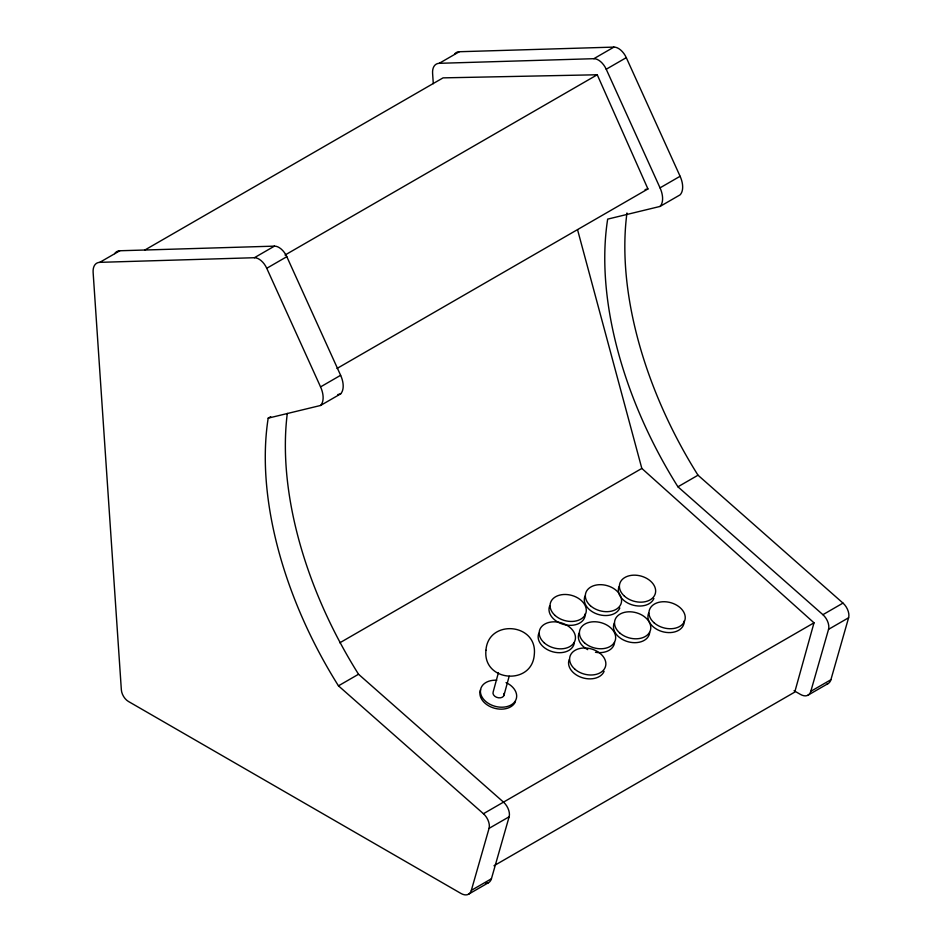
<?xml version="1.0" encoding="UTF-8"?>
<svg xmlns="http://www.w3.org/2000/svg" width="942" height="942" viewBox="0 0 942 942"><rect width="100%" height="100%" fill="white"/><g stroke="black" fill="none" stroke-linecap="round" stroke-linejoin="round"><path stroke-width="1.41" d="M498.448 672.553L493.184 691.887A5.676 4.027 15.2 0 0 498.448 697.798A5.676 4.027 15.2 0 0 503.958 693.43M503.911 695.549L509.175 676.215M577.599 229.883L641.832 468.433L814.006 622.815L794.742 692.111L493.985 865.757M268.187 418.154L320.563 405.472L340.627 393.886A19.652 11.351 60 0 0 340.627 375.305L286.815 256.683A13.647 7.877 60 0 0 274.452 246.133L119.834 250.76L99.77 262.347A17.674 10.209 60 0 0 93.128 272.462L121.353 689.862A10.009 5.782 60 0 0 128.406 701.449L460.944 893.44A15.284 8.819 60 0 0 471.341 890.355L489.063 828.371A11.269 6.5 60 0 0 483.434 813.723L338.461 685.835A303.736 175.365 60 0 1 268.187 418.154L270.695 416.705M485.542 883.313A15.284 8.819 60 0 0 491.418 878.768L509.139 816.785A11.269 6.5 60 0 0 503.511 802.137L358.537 674.248A303.736 175.365 60 0 1 287.298 413.42M794.047 690.721L800.417 694.395A15.284 8.819 60 0 0 810.815 691.322L828.548 629.338A11.269 6.5 60 0 0 822.908 614.69L677.934 486.802A303.736 175.365 60 0 1 607.672 219.121L660.036 206.439L680.1 194.853A19.652 11.351 60 0 0 680.1 176.272L626.289 57.65A13.647 7.877 60 0 0 613.925 47.1L459.307 51.728A17.674 10.209 60 0 0 454.809 53.753M827.005 684.045A15.284 8.819 60 0 0 830.891 679.735L848.612 617.752A11.269 6.5 60 0 0 842.984 603.092L698.01 475.204A303.736 175.365 60 0 1 626.948 212.998M433.296 83.685L432.602 73.429A17.674 10.209 60 0 1 439.243 63.314L459.307 51.728M144.844 250.03L443.058 77.868L597.252 74.771L647.943 188.953L337 368.475M439.243 63.314L593.86 58.687L613.925 47.1M99.77 262.347L254.387 257.719L274.452 246.133M593.86 58.687A13.647 7.877 60 0 1 606.224 69.237L626.289 57.65M285.037 255.035L597.252 74.771M254.387 257.719A13.647 7.877 60 0 1 266.751 268.282L286.815 256.683M660.036 206.439A19.652 11.351 60 0 0 660.036 187.858L680.1 176.272M320.563 405.472A19.652 11.351 60 0 0 320.563 386.891L340.627 375.305M339.803 642.809L641.832 468.433M677.934 486.802L698.01 475.204M338.461 685.835L358.537 674.248M822.908 614.69L842.984 603.092M483.434 813.723L814.006 622.815M828.548 629.338L848.612 617.752M489.063 828.371L509.139 816.785M810.815 691.322L830.891 679.735M807.824 695.278L827.9 683.692M471.341 890.355L491.418 878.768M468.351 894.323L488.427 882.725M337.801 394.568L340.627 393.886M645.093 189.577L647.943 188.953M606.224 69.237L660.036 187.858M266.751 268.282L320.563 386.891M114.7 253.622A17.674 10.209 60 0 1 119.834 250.76M515.451 701.602A18.451 13.07 15.2 0 1 493.019 707.783A18.451 13.07 15.2 0 1 480.597 689.697M574.349 642.515A18.451 13.07 15.2 0 1 553.107 651.888A18.451 13.07 15.2 0 1 538.848 633.248M604.116 671.316A18.451 13.07 15.2 0 1 581.685 677.498A18.451 13.07 15.2 0 1 569.262 659.412M614.561 642.444A18.451 13.07 15.2 0 1 595.462 652.276M587.737 649.639A18.451 13.07 15.2 0 1 579.047 633.177M585.241 613.737A18.451 13.07 15.2 0 1 564.917 624.758A18.451 13.07 15.2 0 1 549.692 605.894M619.836 607.99A18.451 13.07 15.2 0 1 597.405 614.172A18.451 13.07 15.2 0 1 584.982 596.098M649.697 632.482A18.451 13.07 15.2 0 1 628.444 641.855A18.451 13.07 15.2 0 1 614.184 623.215M684.175 620.99A18.451 13.07 15.2 0 1 663.851 632.011A18.451 13.07 15.2 0 1 648.638 613.148M653.901 598.476A18.451 13.07 15.2 0 1 631.47 604.658A18.451 13.07 15.2 0 1 619.047 586.572M506.054 682.585A18.451 13.07 15.2 0 1 511.482 704.722A18.451 13.07 15.2 0 1 482.186 697.304A18.451 13.07 15.2 0 1 496.799 680.242M485.954 650.263C482.528 681.784 532.136 686.035 534.302 654.537C537.741 623.015 488.121 618.764 485.954 650.263M555.132 615.503A18.451 13.07 15.2 0 0 585.594 613.925A18.451 13.07 15.2 0 0 563.799 594.496A18.451 13.07 15.2 0 0 555.132 615.503M590.41 605.706A18.451 13.07 15.2 0 0 620.884 604.128A18.451 13.07 15.2 0 0 599.077 584.699A18.451 13.07 15.2 0 0 590.41 605.706M544.276 642.868A18.451 13.07 15.2 0 0 574.75 641.29A18.451 13.07 15.2 0 0 552.942 621.85A18.451 13.07 15.2 0 0 544.276 642.868M624.475 596.192A18.451 13.07 15.2 0 0 654.949 594.614A18.451 13.07 15.2 0 0 633.142 575.185A18.451 13.07 15.2 0 0 624.475 596.192M574.691 669.032A18.451 13.07 15.2 0 0 605.164 667.442A18.451 13.07 15.2 0 0 583.357 648.014A18.451 13.07 15.2 0 0 574.691 669.032M584.487 642.797A18.451 13.07 15.2 0 0 614.961 641.219A18.451 13.07 15.2 0 0 593.154 621.779A18.451 13.07 15.2 0 0 584.487 642.797M619.612 632.836A18.451 13.07 15.2 0 0 650.086 631.246A18.451 13.07 15.2 0 0 628.279 611.817A18.451 13.07 15.2 0 0 619.612 632.836M654.066 622.768A18.451 13.07 15.2 0 0 684.54 621.178A18.451 13.07 15.2 0 0 662.732 601.75A18.451 13.07 15.2 0 0 654.066 622.768"/></g></svg>
